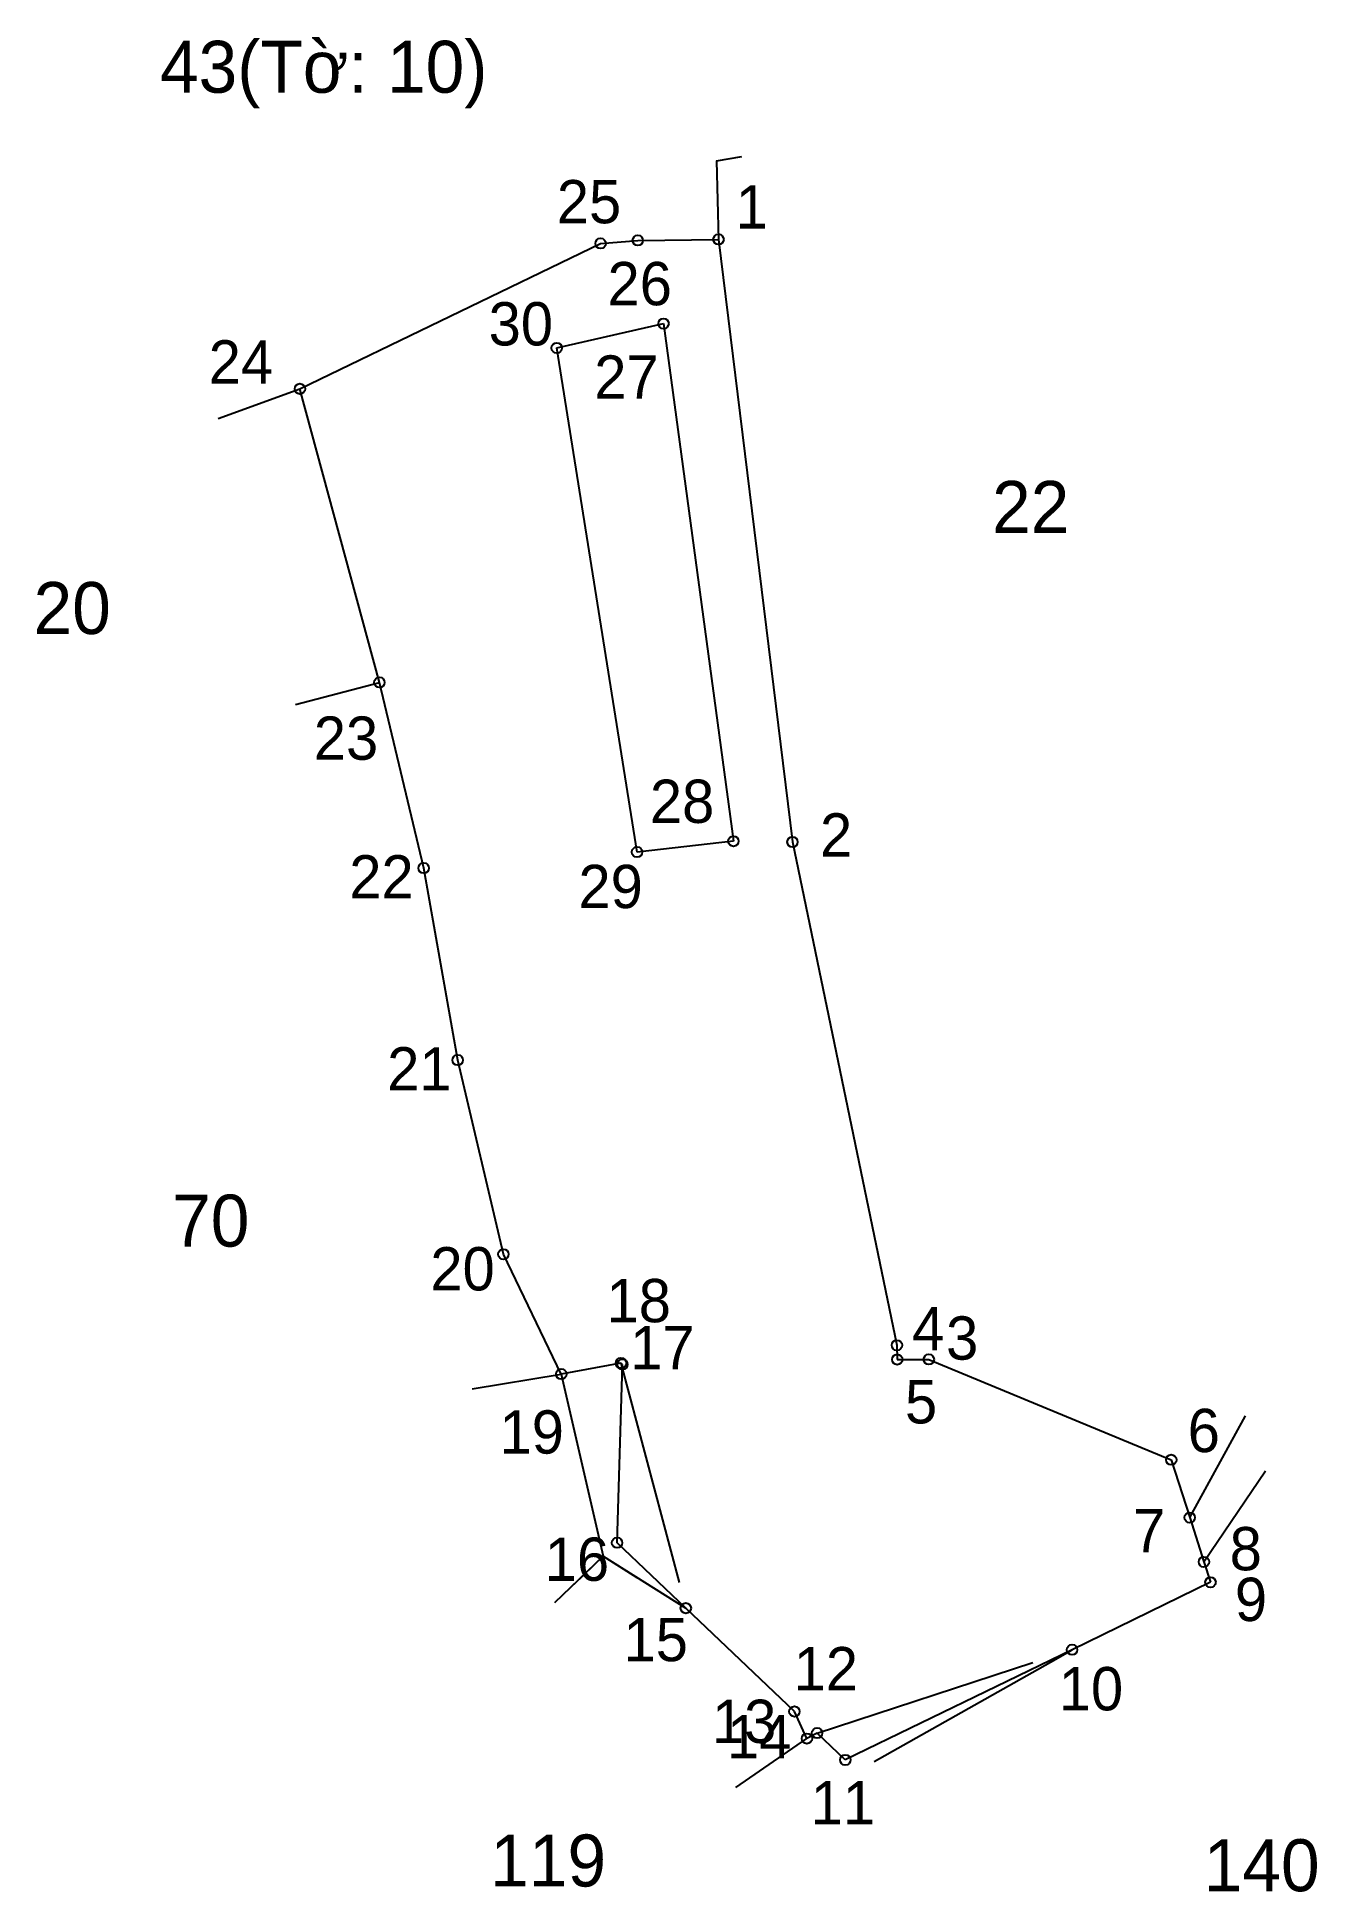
# Model space of a CAD drawing. Extents: x 548689 to 548819, y 1820850 to 1821039.
import ezdxf

# ---------------------------------------------------------------- set-up
doc = ezdxf.new("R2010")
doc.units = 0
for name, color, linetype in [('CanhThua', 7, 'Continuous'), ('MocDinhThua', 7, 'Continuous'), ('NhanTuCan', 7, 'Continuous'), ('RauThua', 7, 'Continuous'), ('SoHieuDinhThua', 7, 'Continuous')]:
    doc.layers.add(name, color=color, linetype=linetype)

msp = doc.modelspace()

# ---------------------------------------------------------------- linework, layer by layer
at = {"layer": 'CanhThua'}
for p, q in [((548715.39, 1821003.17), (548745.99, 1821017.97)), ((548745.99, 1821017.97), (548749.77, 1821018.28)), ((548749.77, 1821018.28), (548757.98, 1821018.38)), ((548757.98, 1821018.38), (548765.51, 1820957.05)), ((548741.52, 1821007.33), (548752.39, 1821009.81)), ((548752.39, 1821009.81), (548759.5, 1820957.13)), ((548749.69, 1820956.03), (548741.52, 1821007.33)), ((548723.48, 1820973.29), (548715.39, 1821003.17)), ((548727.98, 1820954.4), (548723.48, 1820973.29)), ((548759.5, 1820957.13), (548749.69, 1820956.03)), ((548765.51, 1820957.05), (548776.14, 1820905.83)), ((548731.44, 1820934.85), (548727.98, 1820954.4)), ((548736.09, 1820915.09), (548731.44, 1820934.85)), ((548741.98, 1820902.9), (548736.09, 1820915.09)), ((548776.14, 1820905.83), (548776.17, 1820904.38)), ((548748.06, 1820904.01), (548741.98, 1820902.9)), ((548747.66, 1820885.73), (548748.21, 1820903.88)), ((548748.21, 1820903.88), (548748.06, 1820904.01)), ((548776.17, 1820904.38), (548779.39, 1820904.39)), ((548779.39, 1820904.39), (548804.06, 1820894.17)), ((548804.06, 1820894.17), (548805.94, 1820888.29)), ((548805.94, 1820888.29), (548807.38, 1820883.78)), ((548754.66, 1820879.07), (548747.66, 1820885.73)), ((548807.38, 1820883.78), (548808.05, 1820881.7)), ((548808.05, 1820881.7), (548793.96, 1820874.84)), ((548765.71, 1820868.55), (548754.66, 1820879.07)), ((548793.96, 1820874.84), (548770.89, 1820863.62)), ((548766.98, 1820865.8), (548765.71, 1820868.55)), ((548768.01, 1820866.36), (548766.98, 1820865.8)), ((548770.89, 1820863.62), (548768.01, 1820866.36))]:
    msp.add_line(p, q, dxfattribs=at)
at = {"layer": 'MocDinhThua'}
for centre in [(548749.77, 1821018.28), (548757.98, 1821018.38), (548745.99, 1821017.97), (548752.39, 1821009.81), (548741.52, 1821007.33), (548715.39, 1821003.17), (548723.48, 1820973.29), (548749.69, 1820956.03), (548759.5, 1820957.13), (548765.51, 1820957.05), (548727.98, 1820954.4), (548731.44, 1820934.85), (548736.09, 1820915.09), (548776.14, 1820905.83), (548741.98, 1820902.9), (548748.06, 1820904.01), (548748.21, 1820903.88), (548776.17, 1820904.38), (548779.39, 1820904.39), (548804.06, 1820894.17), (548805.94, 1820888.29), (548747.66, 1820885.73), (548807.38, 1820883.78), (548808.05, 1820881.7), (548754.66, 1820879.07), (548793.96, 1820874.84), (548765.71, 1820868.55), (548766.98, 1820865.8), (548768.01, 1820866.36), (548770.89, 1820863.62)]:
    msp.add_circle(centre, 0.529, dxfattribs=at)
at = {"layer": 'RauThua'}
for p, q in [((548757.79, 1821026.37), (548760.36, 1821026.82)), ((548757.79, 1821026.37), (548757.98, 1821018.38)), ((548707.08, 1821000.15), (548715.39, 1821003.17)), ((548707.08, 1821000.15), (548715.39, 1821003.17)), ((548714.95, 1820971.06), (548723.48, 1820973.29)), ((548714.95, 1820971.06), (548723.48, 1820973.29)), ((548748.06, 1820904.01), (548753.97, 1820881.68)), ((548732.93, 1820901.38), (548741.98, 1820902.9)), ((548741.98, 1820902.9), (548746.23, 1820884.35)), ((548741.98, 1820902.9), (548746.23, 1820884.35)), ((548805.94, 1820888.29), (548811.63, 1820898.66)), ((548807.38, 1820883.78), (548813.66, 1820893.06)), ((548741.33, 1820879.64), (548746.23, 1820884.35)), ((548743.29, 1820881.52), (548746.23, 1820884.35)), ((548746.23, 1820884.35), (548754.66, 1820879.07)), ((548746.23, 1820884.35), (548749.68, 1820882.19)), ((548768.01, 1820866.36), (548789.98, 1820873.54)), ((548773.84, 1820863.47), (548792.3, 1820873.88)), ((548792.3, 1820873.88), (548793.96, 1820874.84)), ((548759.74, 1820860.83), (548766.98, 1820865.8))]:
    msp.add_line(p, q, dxfattribs=at)

# ---------------------------------------------------------------- texts
at = {"layer": 'NhanTuCan'}
for s, p in [('43(Tờ: 10)', (548701.14, 1821033.31)), ('22', (548785.82, 1820988.51)), ('20', (548688.28, 1820978.22)), ('70', (548702.38, 1820915.87)), ('119', (548734.75, 1820850.74)), ('140', (548807.36, 1820850.26))]:
    msp.add_text(s, height=5.288, dxfattribs=at).set_placement(p)
at = {"layer": 'SoHieuDinhThua'}
for s, height, p in [('25', 4.406, (548741.53, 1821020.02)), ('1', 4.41, (548759.73, 1821019.49)), ('26', 4.406, (548746.69, 1821011.68)), ('30', 4.406, (548734.59, 1821007.59)), ('24', 4.406, (548706.1, 1821003.71)), ('27', 4.406, (548745.34, 1821002.17)), ('23', 4.406, (548716.8, 1820965.42)), ('28', 4.406, (548751, 1820958.99)), ('2', 4.41, (548768.31, 1820955.56)), ('22', 4.406, (548720.41, 1820951.3)), ('29', 4.406, (548743.73, 1820950.32)), ('21', 4.406, (548724.27, 1820931.76)), ('20', 4.406, (548728.66, 1820911.41)), ('18', 4.406, (548746.59, 1820908.17)), ('4', 4.41, (548777.68, 1820905.32)), ('17', 4.406, (548748.99, 1820903.39)), ('3', 4.41, (548781.14, 1820904.36)), ('5', 4.41, (548776.96, 1820897.87)), ('19', 4.406, (548735.7, 1820894.8)), ('6', 4.41, (548805.73, 1820894.95)), ('7', 4.41, (548800.17, 1820884.75)), ('8', 4.41, (548810, 1820882.92)), ('16', 4.406, (548740.3, 1820881.85)), ('9', 4.41, (548810.53, 1820877.76)), ('15', 4.406, (548748.32, 1820873.67)), ('12', 4.406, (548765.63, 1820870.71)), ('10', 4.406, (548792.61, 1820868.67)), ('13', 4.406, (548757.32, 1820865.35)), ('14', 4.406, (548758.85, 1820863.78)), ('11', 4.406, (548767.36, 1820857.06))]:
    msp.add_text(s, height=height, dxfattribs=at).set_placement(p)

doc.saveas('drawing.dxf')
